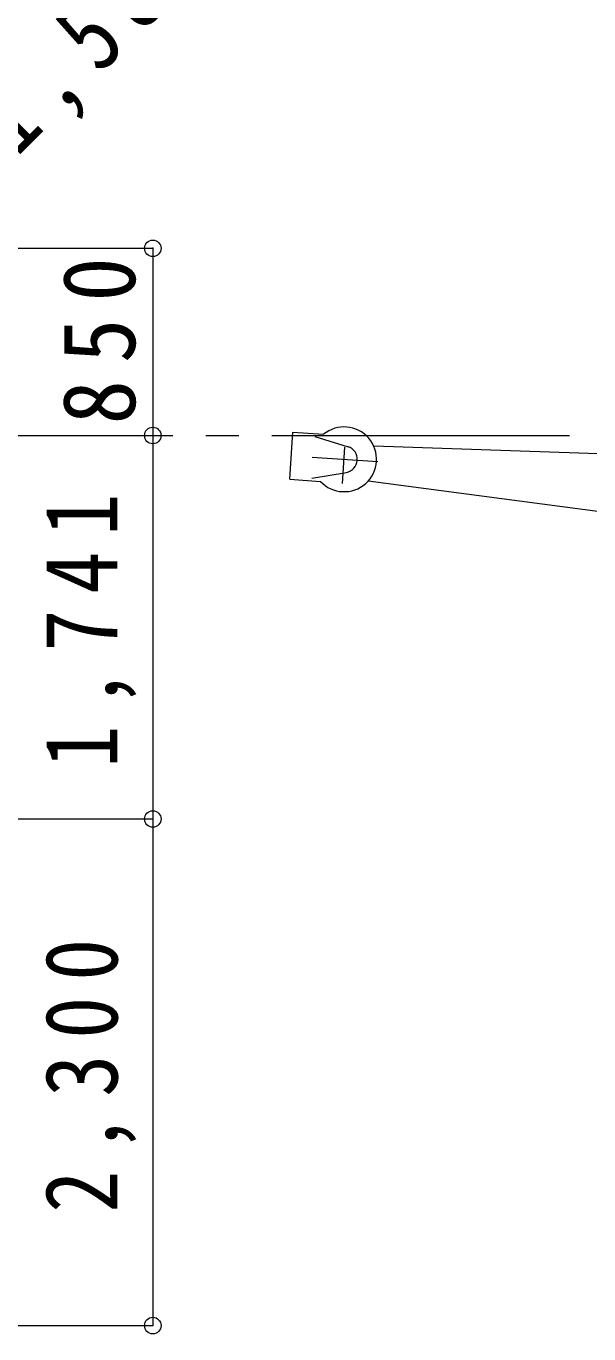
# Model space of a CAD drawing. Units: millimetres at full size, sheet at 1:150; details may follow other scales. Extents: x -30700 to 29919, y -306531 to 293469.
# Drawn here: x -25755 to -23203, y -8475 to -2538 of the extents above; entities that cross this region are included whole.
import ezdxf

# ---------------------------------------------------------------- set-up
doc = ezdxf.new("R2010")
doc.units = ezdxf.units.MM
doc.header["$LTSCALE"] = 150
doc.header["$PDMODE"] = 32
doc.header["$PDSIZE"] = 75
doc.linetypes.add('CHAIN2', pattern=[12, 9, -1, 1, -1])
doc.layers.add('1-1', color=7, linetype='Continuous', lineweight=9)
doc.layers.add('1-2', color=4, linetype='Continuous', lineweight=9)
doc.styles.add('ＭＳ ゴシック', font='')
doc.styles.get('ＭＳ ゴシック').set_extended_font_data('MS Gothic')

msp = doc.modelspace()

# ---------------------------------------------------------------- linework, layer by layer
at = {"layer": '1-1', "color": 4}
for p, q in [((-26447.6, -3546.6), (-25180.9, -3546.6)), ((-25180.9, -3546.6), (-25180.9, -4396.6)), ((-26447.6, -6137.6), (-25180.9, -6137.6)), ((-25180.9, -6137.6), (-25180.9, -8437.6)), ((-25944, -8437.6), (-25180.9, -8437.6))]:
    msp.add_line(p, q, dxfattribs=at)
at = {"layer": '1-1'}
for p, q in [((-24559.8, -4595.5), (-24545.6, -4382)), ((-24545.6, -4382), (-24406.7, -4391.2)), ((-24446.6, -4400.6), (-24295.5, -4447.3)), ((-24320.5, -4614), (-24309.6, -4449.8)), ((-17188.4, -4683.3), (-24178.7, -4445.3)), ((-24458.3, -4495), (-24160.1, -4514.8)), ((-24459.2, -4590.2), (-24303.2, -4563.8)), ((-24559.8, -4595.5), (-24420.9, -4604.7)), ((-24203.9, -4602.9), (-17243.9, -5518.8))]:
    msp.add_line(p, q, dxfattribs=at)
at = {"layer": '1-1', "color": 4, "linetype": 'CHAIN2'}
msp.add_line((-30040.5, -4396.6), (17961.5, -4396.6), dxfattribs=at)
at = {"layer": '1-1', "color": 4}
msp.add_lwpolyline([(-26447.6, -4396.6), (-25180.9, -4396.6), (-25180.9, -6137.6)], dxfattribs=at)
at = {"layer": '1-1'}
for radius, start, end in [(147, 222.90947, 129.49028), (60, 279.58882, 72.81093)]:
    msp.add_arc((-24313.2, -4504.6), radius, start, end, dxfattribs=at)
at = {"layer": '1-1', "color": 4}
for p in [(-25180.9, -3546.6), (-25180.9, -4396.6), (-25180.9, -6137.6), (-25180.9, -8437.6)]:
    msp.add_point(p, dxfattribs=at)

# ---------------------------------------------------------------- texts
at = {"layer": '1-1', "char_height": 329.9, "attachment_point": 7, "rotation": 90, "style": 'ＭＳ ゴシック'}
for s, insert in [('\\T1.38;\\W0.9;850', (-25255.9, -4346.6)), ('\\T1.38;\\W0.85;1,741', (-25255.9, -5904.6)), ('\\T1.38;\\W0.85;2,300', (-25255.9, -7925.1))]:
    msp.add_mtext(s, dxfattribs=dict(at, insert=insert))
at = {"layer": '1-2', "color": 7, "insert": (-25926.2, -3384.3), "char_height": 329.9, "attachment_point": 7, "rotation": 45, "style": 'ＭＳ ゴシック'}
msp.add_mtext('\\T1.39;\\W0.85;R1,580', dxfattribs=at)

doc.saveas('drawing.dxf')
